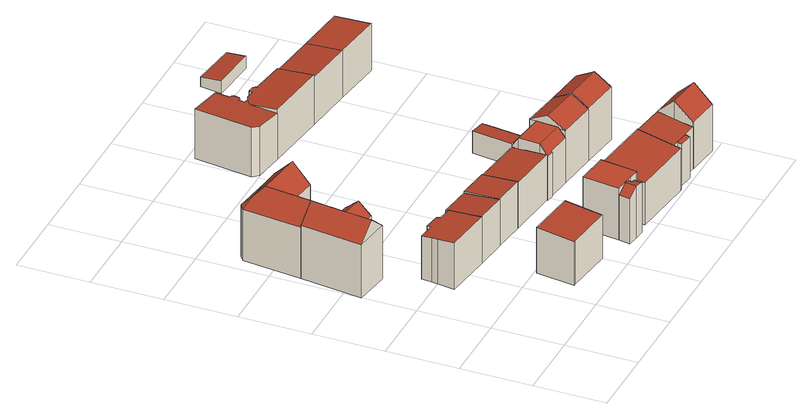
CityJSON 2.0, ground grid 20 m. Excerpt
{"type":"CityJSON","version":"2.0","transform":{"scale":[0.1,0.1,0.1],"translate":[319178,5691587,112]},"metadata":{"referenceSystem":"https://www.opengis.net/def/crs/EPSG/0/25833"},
"CityObjects":{
"building1":{"type":"Building","attributes":{"Dachtyp_tdc":"tdcFreeFormRoof","Gemeindeschluessel":14713000,"Dachneigung":41.67,"QualitaetDacherkennung":51,"Geometrietyp2DReferenz":"3000","function":"31001_9998","roofType":"5000","measuredHeight":20.43},"geometry":[{"type":"MultiSurface","lod":"2","boundaries":[[[0,1,2,3]],[[1,4,5,2]],[[4,6,7,5]],[[6,8,9,7]],[[8,10,11,9]],[[10,12,13,11]],[[12,14,15,13]],[[14,0,3,15]],[[16,17,18,14,12]],[[16,12,10]],[[19,17,16,10,8]],[[20,19,8,6]],[[20,6,4]],[[17,19,20,4,1]],[[18,17,1,0]],[[18,0,14]],[[3,2,5,7,9,11,13,15]]],"semantics":{"surfaces":[{"type":"WallSurface"},{"type":"RoofSurface"},{"type":"GroundSurface"}],"values":[0,0,0,0,0,0,0,0,1,0,1,1,0,1,1,0,2]}}]},
"building2":{"type":"Building","attributes":{"Dachtyp_tdc":"tdcPolyFlatRoof","Gemeindeschluessel":14713000,"Dachneigung":6.29,"QualitaetDacherkennung":62,"Geometrietyp2DReferenz":"3000","function":"31001_9998","roofType":"2100","measuredHeight":13.84},"geometry":[{"type":"MultiSurface","lod":"2","boundaries":[[[21,22,23,24]],[[22,25,26,23]],[[25,27,28,26]],[[27,29,30,28]],[[29,31,32,30]],[[31,33,34,32]],[[33,35,36,34]],[[35,37,38,36]],[[37,39,40,38]],[[39,41,42,40]],[[41,21,24,42]],[[41,39,37,35,33,31,29,27,25,22,21]],[[24,23,26,28,30,32,34,36,38,40,42]]],"semantics":{"surfaces":[{"type":"WallSurface"},{"type":"RoofSurface"},{"type":"GroundSurface"}],"values":[0,0,0,0,0,0,0,0,0,0,0,1,2]}}]},
"building3":{"type":"Building","attributes":{"Dachtyp_tdc":"tdcFreeFormRoof","Gemeindeschluessel":14713000,"Dachneigung":45.95,"QualitaetDacherkennung":20,"Geometrietyp2DReferenz":"3000","function":"31001_9998","roofType":"5000","measuredHeight":20.58},"geometry":[{"type":"MultiSurface","lod":"2","boundaries":[[[43,44,45,15]],[[44,46,47,45]],[[46,48,49,47]],[[48,50,51,49]],[[50,52,53,51]],[[52,54,55,53]],[[54,56,3,55]],[[56,43,15,3]],[[54,52,57,58,59]],[[57,60,58]],[[57,50,60]],[[48,60,50]],[[60,48,46]],[[60,46,44]],[[44,43,18,59,58,60]],[[18,56,54,59]],[[50,57,52]],[[56,18,43]],[[15,45,47,49,51,53,55,3]]],"semantics":{"surfaces":[{"type":"WallSurface"},{"type":"RoofSurface"},{"type":"GroundSurface"}],"values":[0,0,0,0,0,0,0,0,1,1,1,1,1,1,1,1,0,0,2]}}]},
"building4":{"type":"Building","attributes":{"Dachtyp_tdc":"tdcPolyFlatRoof","Gemeindeschluessel":14713000,"Dachneigung":3.56,"QualitaetDacherkennung":68,"Geometrietyp2DReferenz":"3000","function":"31001_9998","roofType":"2100","measuredHeight":13.58},"geometry":[{"type":"MultiSurface","lod":"2","boundaries":[[[61,62,63,64]],[[62,65,66,63]],[[65,67,68,66]],[[67,69,70,68]],[[69,61,64,70]],[[69,67,65,62,61]],[[64,63,66,68,70]]],"semantics":{"surfaces":[{"type":"WallSurface"},{"type":"RoofSurface"},{"type":"GroundSurface"}],"values":[0,0,0,0,0,1,2]}}]},
"building5":{"type":"Building","attributes":{"Dachtyp_tdc":"tdcPolyFlatRoof","Gemeindeschluessel":14713000,"Dachneigung":8.03,"QualitaetDacherkennung":66,"Geometrietyp2DReferenz":"3000","function":"31001_9998","roofType":"2100","measuredHeight":13.87},"geometry":[{"type":"MultiSurface","lod":"2","boundaries":[[[71,72,40,42]],[[72,73,74,40]],[[73,75,76,74]],[[75,77,78,76]],[[77,79,80,78]],[[79,71,42,80]],[[79,77,75,73,72,71]],[[42,40,74,76,78,80]]],"semantics":{"surfaces":[{"type":"WallSurface"},{"type":"RoofSurface"},{"type":"GroundSurface"}],"values":[0,0,0,0,0,0,1,2]}}]},
"building6":{"type":"Building","attributes":{"Dachtyp_tdc":"tdcPolyFlatRoof","Gemeindeschluessel":14713000,"Dachneigung":6.88,"QualitaetDacherkennung":73,"Geometrietyp2DReferenz":"3000","function":"31001_9998","roofType":"2100","measuredHeight":14.02},"geometry":[{"type":"MultiSurface","lod":"2","boundaries":[[[81,82,83,84]],[[82,85,86,83]],[[85,87,88,86]],[[87,81,84,88]],[[87,85,82,81]],[[84,83,86,88]]],"semantics":{"surfaces":[{"type":"WallSurface"},{"type":"RoofSurface"},{"type":"GroundSurface"}],"values":[0,0,0,0,1,2]}}]},
"building7":{"type":"Building","attributes":{"Gemeindeschluessel":14713000,"Geometrietyp2DReferenz":"3000","function":"31001_9998","roofType":"9999"},"children":["building7-1","building7-2"]},
"building7-1":{"type":"BuildingPart","attributes":{"Dachtyp_tdc":"tdcPolyFlatRoof","Dachneigung":0,"QualitaetDacherkennung":62,"Geometrietyp2DReferenz":"3000","roofType":"1000","measuredHeight":15.43},"parents":["building7"],"geometry":[{"type":"MultiSurface","lod":"2","boundaries":[[[89,90,91,92]],[[90,93,94,91]],[[93,95,96,94]],[[95,97,98,99,96]],[[100,101,102,103,104]],[[101,89,92,102]],[[101,100,105,106,107,97,95,93,90,89]],[[92,91,94,96,99,108,103,102]],[[107,98,97]],[[104,105,100]],[[103,108,106,105,104]],[[108,99,98,107,106]]],"semantics":{"surfaces":[{"type":"WallSurface"},{"type":"RoofSurface"},{"type":"GroundSurface"},{"type":"ClosureSurface"}],"values":[0,0,0,0,0,0,1,2,0,0,3,3]}}]},
"building7-2":{"type":"BuildingPart","attributes":{"Dachtyp_tdc":"tdcGableRoof","Dachneigung":35.65,"QualitaetDacherkennung":47,"Geometrietyp2DReferenz":"3000","roofType":"3100","measuredHeight":15.52},"parents":["building7"],"geometry":[{"type":"MultiSurface","lod":"2","boundaries":[[[109,110,111,112]],[[110,113,114,111]],[[113,115,116,114]],[[115,104,103,116]],[[98,117,118,99]],[[117,109,112,118]],[[119,105,104,115,113]],[[113,110,109,117,98,107,119]],[[112,111,114,116,103,108,99,118]],[[106,105,119]],[[108,103,104,105,106]],[[107,106,119]],[[108,106,107,98,99]]],"semantics":{"surfaces":[{"type":"WallSurface"},{"type":"RoofSurface"},{"type":"GroundSurface"},{"type":"ClosureSurface"}],"values":[0,0,0,0,0,0,1,1,2,0,3,0,3]}}]},
"building8":{"type":"Building","attributes":{"Dachtyp_tdc":"tdcPolyFlatRoof","Gemeindeschluessel":14713000,"Dachneigung":6.15,"QualitaetDacherkennung":65,"Geometrietyp2DReferenz":"3000","function":"31001_9998","roofType":"2100","measuredHeight":13.51},"geometry":[{"type":"MultiSurface","lod":"2","boundaries":[[[120,121,122,123]],[[121,124,125,122]],[[124,126,127,125]],[[126,120,123,127]],[[126,124,121,120]],[[123,122,125,127]]],"semantics":{"surfaces":[{"type":"WallSurface"},{"type":"RoofSurface"},{"type":"GroundSurface"}],"values":[0,0,0,0,1,2]}}]},
"building9":{"type":"Building","attributes":{"Dachtyp_tdc":"tdcPolyFlatRoof","Gemeindeschluessel":14713000,"Dachneigung":7.09,"QualitaetDacherkennung":70,"Geometrietyp2DReferenz":"3000","function":"31001_9998","roofType":"2100","measuredHeight":14.15},"geometry":[{"type":"MultiSurface","lod":"2","boundaries":[[[128,129,130,131]],[[129,132,133,130]],[[132,134,135,133]],[[134,136,137,135]],[[136,128,131,137]],[[136,134,132,129,128]],[[131,130,133,135,137]]],"semantics":{"surfaces":[{"type":"WallSurface"},{"type":"RoofSurface"},{"type":"GroundSurface"}],"values":[0,0,0,0,0,1,2]}}]},
"building10":{"type":"Building","attributes":{"Dachtyp_tdc":"tdcCutGableRoof","Gemeindeschluessel":14713000,"Dachneigung":2.3,"QualitaetDacherkennung":57,"Geometrietyp2DReferenz":"3000","function":"31001_9998","roofType":"9999","measuredHeight":16.06},"geometry":[{"type":"MultiSurface","lod":"2","boundaries":[[[138,139,140,125]],[[139,141,142,140]],[[141,143,144,142]],[[143,145,146,144]],[[145,147,148,146]],[[147,149,150,148]],[[149,151,152,150]],[[151,153,154,152]],[[153,126,127,154]],[[126,155,156,127]],[[155,157,158,156]],[[157,138,125,158]],[[143,141,139,138,157]],[[155,126,153,151,149,147,145]],[[157,155,145,143]],[[125,140,142,144,146,148,150,152,154,127,156,158]]],"semantics":{"surfaces":[{"type":"WallSurface"},{"type":"RoofSurface"},{"type":"GroundSurface"}],"values":[0,0,0,0,0,0,0,0,0,0,0,0,1,1,1,2]}}]},
"building11":{"type":"Building","attributes":{"Dachtyp_tdc":"tdcPolyFlatRoof","Gemeindeschluessel":14713000,"Dachneigung":5.39,"QualitaetDacherkennung":49,"Geometrietyp2DReferenz":"3000","function":"31001_9998","roofType":"2100","measuredHeight":14.66},"geometry":[{"type":"MultiSurface","lod":"2","boundaries":[[[159,160,161,162]],[[160,163,164,161]],[[163,165,166,164]],[[165,167,168,166]],[[167,169,170,168]],[[169,171,172,170]],[[171,173,174,172]],[[173,175,176,174]],[[175,177,178,176]],[[177,179,180,178]],[[179,181,182,180]],[[181,183,184,182]],[[183,185,186,184]],[[185,159,162,186]],[[185,183,181,179,177,175,173,171,169,167,165,163,160,159]],[[162,161,164,166,168,170,172,174,176,178,180,182,184,186]]],"semantics":{"surfaces":[{"type":"WallSurface"},{"type":"RoofSurface"},{"type":"GroundSurface"}],"values":[0,0,0,0,0,0,0,0,0,0,0,0,0,0,1,2]}}]},
"building12":{"type":"Building","attributes":{"Gemeindeschluessel":14713000,"Geometrietyp2DReferenz":"3000","function":"31001_9998","roofType":"9999"},"children":["building12-1","building12-2"]},
"building12-1":{"type":"BuildingPart","attributes":{"Dachtyp_tdc":"tdcPolyFlatRoof","Dachneigung":8.49,"QualitaetDacherkennung":40,"Geometrietyp2DReferenz":"3000","roofType":"2100","measuredHeight":12.49},"parents":["building12"],"geometry":[{"type":"MultiSurface","lod":"2","boundaries":[[[187,188,189,190]],[[188,191,192,189]],[[191,193,194,192]],[[193,195,196,194]],[[195,193,191,188,187]],[[190,189,192,194,196]],[[190,196,195,187]]],"semantics":{"surfaces":[{"type":"WallSurface"},{"type":"RoofSurface"},{"type":"GroundSurface"},{"type":"ClosureSurface"}],"values":[0,0,0,0,1,2,3]}}]},
"building12-2":{"type":"BuildingPart","attributes":{"Dachtyp_tdc":"tdcPolyFlatRoof","Dachneigung":7,"QualitaetDacherkennung":62,"Geometrietyp2DReferenz":"3000","roofType":"2100","measuredHeight":13.78},"parents":["building12"],"geometry":[{"type":"MultiSurface","lod":"2","boundaries":[[[197,198,199,200]],[[198,201,202,199]],[[201,187,190,202]],[[193,194,196,195]],[[193,203,204,194]],[[203,205,206,204]],[[205,207,208,206]],[[207,197,200,208]],[[207,205,203,193,195,187,201,198,197]],[[200,199,202,190,196,194,204,206,208]],[[195,196,190,187]]],"semantics":{"surfaces":[{"type":"WallSurface"},{"type":"RoofSurface"},{"type":"GroundSurface"},{"type":"ClosureSurface"}],"values":[0,0,0,0,0,0,0,0,1,2,3]}}]},
"building13":{"type":"Building","attributes":{"Dachtyp_tdc":"tdcFreeFormRoof","Gemeindeschluessel":14713000,"Dachneigung":29.25,"QualitaetDacherkennung":59,"Geometrietyp2DReferenz":"3000","function":"31001_9998","roofType":"5000","measuredHeight":18.45},"geometry":[{"type":"MultiSurface","lod":"2","boundaries":[[[209,210,211,212]],[[210,213,214,211]],[[213,215,216,214]],[[215,209,212,216]],[[217,213,210,218]],[[215,217,218,209]],[[215,213,217]],[[210,209,218]],[[212,211,214,216]]],"semantics":{"surfaces":[{"type":"WallSurface"},{"type":"RoofSurface"},{"type":"GroundSurface"}],"values":[0,0,0,0,1,1,0,0,2]}}]},
"building14":{"type":"Building","attributes":{"Dachtyp_tdc":"tdcPolyFlatRoof","Gemeindeschluessel":14713000,"Dachneigung":5.35,"QualitaetDacherkennung":80,"Geometrietyp2DReferenz":"3000","function":"31001_9998","roofType":"2100","measuredHeight":6.48},"geometry":[{"type":"MultiSurface","lod":"2","boundaries":[[[219,220,221,222]],[[220,223,224,221]],[[223,225,226,224]],[[225,227,228,226]],[[227,229,230,228]],[[229,231,232,230]],[[231,233,234,232]],[[233,219,222,234]],[[233,231,229,227,225,223,220,219]],[[222,221,224,226,228,230,232,234]]],"semantics":{"surfaces":[{"type":"WallSurface"},{"type":"RoofSurface"},{"type":"GroundSurface"}],"values":[0,0,0,0,0,0,0,0,1,2]}}]},
"building15":{"type":"Building","attributes":{"Dachtyp_tdc":"tdcPolyFlatRoof","Gemeindeschluessel":14713000,"Dachneigung":8.15,"QualitaetDacherkennung":64,"Geometrietyp2DReferenz":"3000","function":"31001_9998","roofType":"2100","measuredHeight":14.84},"geometry":[{"type":"MultiSurface","lod":"2","boundaries":[[[235,236,237,238]],[[236,239,162,237]],[[236,235,240,241,242,243,244,245,246,247,248,249,185,239]],[[162,186,184,250,251,252,253,254,255,256,257,258,238,237]],[[239,185,186,162]],[[185,249,184,186]],[[249,248,250,184]],[[248,247,251,250]],[[247,246,252,251]],[[246,245,253,252]],[[245,244,254,253]],[[244,243,255,254]],[[243,242,256,255]],[[242,241,257,256]],[[241,240,258,257]],[[240,235,238,258]]],"semantics":{"surfaces":[{"type":"WallSurface"},{"type":"RoofSurface"},{"type":"GroundSurface"}],"values":[0,0,1,2,0,0,0,0,0,0,0,0,0,0,0,0]}}]},
"building16":{"type":"Building","attributes":{"Dachtyp_tdc":"tdcGableRoof","Gemeindeschluessel":14713000,"Dachneigung":42.41,"QualitaetDacherkennung":53,"Geometrietyp2DReferenz":"3000","function":"31001_9998","roofType":"3100","measuredHeight":18.61},"geometry":[{"type":"MultiSurface","lod":"2","boundaries":[[[259,260,261,262]],[[260,263,264,261]],[[263,265,202,264]],[[265,266,267,202]],[[266,268,199,267]],[[268,269,270,199]],[[269,259,262,270]],[[266,265,263,260,259]],[[259,269,268,266]],[[262,261,264,202,267,199,270]]],"semantics":{"surfaces":[{"type":"WallSurface"},{"type":"RoofSurface"},{"type":"GroundSurface"}],"values":[0,0,0,0,0,0,0,1,1,2]}}]},
"building17":{"type":"Building","attributes":{"Dachtyp_tdc":"tdcGableRoof","Gemeindeschluessel":14713000,"Dachneigung":29.65,"QualitaetDacherkennung":59,"Geometrietyp2DReferenz":"3000","function":"31001_9998","roofType":"3100","measuredHeight":18.62},"geometry":[{"type":"MultiSurface","lod":"2","boundaries":[[[271,272,216,273]],[[272,274,214,216]],[[274,275,276,214]],[[275,271,273,276]],[[274,272,277]],[[271,275,278]],[[272,271,278,277]],[[275,274,277,278]],[[273,216,214,276]]],"semantics":{"surfaces":[{"type":"WallSurface"},{"type":"RoofSurface"},{"type":"GroundSurface"}],"values":[0,0,0,0,0,0,1,1,2]}}]},
"building18":{"type":"Building","attributes":{"Dachtyp_tdc":"tdcPolyFlatRoof","Gemeindeschluessel":14713000,"Dachneigung":7.32,"QualitaetDacherkennung":68,"Geometrietyp2DReferenz":"3000","function":"31001_9998","roofType":"2100","measuredHeight":14.07},"geometry":[{"type":"MultiSurface","lod":"2","boundaries":[[[279,280,281,282]],[[280,283,237,281]],[[283,284,238,237]],[[284,279,282,238]],[[284,283,280,279]],[[282,281,237,238]]],"semantics":{"surfaces":[{"type":"WallSurface"},{"type":"RoofSurface"},{"type":"GroundSurface"}],"values":[0,0,0,0,1,2]}}]},
"building19":{"type":"Building","attributes":{"Dachtyp_tdc":"tdcPolyFlatRoof","Gemeindeschluessel":14713000,"Dachneigung":8.97,"QualitaetDacherkennung":65,"Geometrietyp2DReferenz":"3000","function":"31001_9998","roofType":"2100","measuredHeight":3.77},"geometry":[{"type":"MultiSurface","lod":"2","boundaries":[[[285,286,287,288]],[[286,289,290,287]],[[289,291,292,290]],[[291,285,288,292]],[[291,289,286,285]],[[288,287,290,292]]],"semantics":{"surfaces":[{"type":"WallSurface"},{"type":"RoofSurface"},{"type":"GroundSurface"}],"values":[0,0,0,0,1,2]}}]},
"building20":{"type":"Building","attributes":{"Gemeindeschluessel":14713000,"Dachtyp_tdc":"tdcPolyFlatRoof","Dachneigung":6.75,"QualitaetDacherkennung":69,"Geometrietyp2DReferenz":"3000","function":"31001_9998","roofType":"2100","measuredHeight":14},"geometry":[{"type":"MultiSurface","lod":"2","boundaries":[[[293,294,295,296]],[[294,297,281,295]],[[297,279,282,281]],[[279,293,296,282]],[[279,297,294,293]],[[296,295,281,282]]],"semantics":{"surfaces":[{"type":"WallSurface"},{"type":"RoofSurface"},{"type":"GroundSurface"}],"values":[0,0,0,0,1,2]}}]}
},
"vertices":[
[122,711,165],[115,657,165],[115,657,6],[122,711,6],[138,654,165],[138,654,6],[129,579,165],[129,579,6],[107,581,165],[107,581,6],[101,537,165],[101,537,6],[0,550,165],[0,550,6],[22,724,165],[22,724,6],[51,544,210],[59,613,210],[72,718,210],[73,623,200],[133,616,199],
[123,351,147],[129,398,142],[129,398,9],[123,351,9],[132,416,140],[132,416,9],[135,445,137],[135,445,9],[182,440,137],[182,440,9],[184,451,135],[184,451,9],[230,446,135],[230,446,9],[230,434,137],[230,434,9],[266,430,137],[266,430,9],[270,430,137],[270,430,9],[259,335,147],[259,335,9],
[22,724,158],[41,889,158],[41,889,6],[58,902,158],[58,902,6],[218,881,158],[218,881,6],[223,881,158],[223,881,6],[210,779,158],[210,779,6],[131,789,158],[131,789,6],[122,711,158],[217,830,211],[88,846,211],[87,845,211],[65,875,184],
[260,83,139],[256,83,139],[256,83,10],[260,83,10],[270,191,146],[270,191,10],[410,174,146],[410,174,10],[396,66,139],[396,66,10],
[259,335,148],[270,430,134],[271,438,133],[271,438,9],[275,438,133],[275,438,9],[361,427,133],[361,427,9],[349,324,148],[349,324,9],
[349,324,150],[361,427,138],[361,427,10],[349,324,10],[450,416,138],[450,416,10],[438,314,150],[438,314,10],
[590,153,165],[577,50,165],[577,50,11],[590,153,11],[572,50,165],[572,50,11],[545,54,165],[545,54,11],[535,55,165],[535,55,162],[535,55,11],[487,61,165],[500,164,165],[500,164,11],[487,61,11],[487,61,145],[515,57,165],[517,57,165],[521,57,165],[517,57,11],
[544,43,160],[541,21,160],[541,21,11],[544,43,11],[513,25,166],[513,25,11],[483,29,144],[483,29,11],[533,44,162],[533,44,11],[517,57,166],
[438,314,146],[450,416,135],[450,416,11],[438,314,11],[597,398,135],[597,398,11],[584,297,146],[584,297,11],
[574,28,137],[577,50,140],[577,50,12],[574,28,12],[590,153,153],[590,153,12],[770,131,153],[770,131,12],[754,6,137],[754,6,12],
[597,398,140],[683,388,139],[683,388,11],[687,388,139],[687,388,11],[684,368,169],[684,368,11],[676,306,171],[676,306,11],[673,285,145],[673,285,11],[604,294,145],[604,294,11],[604,291,142],[604,291,11],[584,294,142],[584,294,11],[587,317,171],[587,317,11],[594,379,169],[594,379,11],
[497,990,144],[411,1001,153],[411,1001,7],[497,990,7],[398,1018,154],[398,1018,7],[419,1181,154],[419,1181,7],[523,1169,144],[523,1169,7],[519,1128,144],[519,1128,7],[525,1127,143],[525,1127,7],[529,1122,143],[529,1122,7],[527,1107,143],[527,1107,7],[522,1103,143],[522,1103,7],[515,1103,144],[515,1103,7],[513,1086,144],[513,1086,7],[524,1083,143],[524,1083,7],[507,1070,144],[507,1070,7],
[815,21,138],[813,7,136],[813,7,13],[815,21,13],[774,12,136],[774,12,13],[775,25,138],[775,25,13],[775,26,138],[775,26,13],
[770,131,151],[867,119,151],[867,119,13],[770,131,13],[854,17,138],[854,17,13],[759,28,138],[759,28,13],[757,6,135],[757,6,13],[754,6,135],[754,6,13],
[673,285,166],[687,388,167],[687,388,12],[673,285,12],[800,372,167],[800,372,12],[787,271,166],[787,271,12],[793,320,196],[680,335,196],
[726,435,73],[693,439,76],[693,439,11],[726,435,11],[708,552,76],[708,552,11],[741,548,73],[741,548,11],[757,546,71],[757,546,11],[756,542,71],[756,542,11],[755,531,71],[755,531,11],[743,433,71],[743,433,11],
[689,1072,141],[676,968,156],[676,968,7],[689,1072,7],[497,990,156],[590,1086,141],[590,1091,140],[587,1096,139],[569,1098,139],[566,1095,140],[564,1087,141],[540,1090,141],[536,1088,141],[535,1083,142],[524,1083,142],[535,1083,7],[536,1088,7],[540,1090,7],[564,1087,7],[566,1095,7],[569,1098,7],[587,1096,7],[590,1091,7],[590,1086,7],
[956,57,199],[949,5,151],[949,5,13],[956,57,13],[858,16,151],[858,16,13],[854,17,151],[860,69,199],[860,69,13],[867,119,150],[963,107,150],[963,107,13],
[899,257,168],[787,271,168],[899,257,12],[800,372,168],[912,358,168],[912,358,12],[793,319,198],[905,305,198],
[830,1055,135],[818,951,148],[818,951,7],[830,1055,7],[676,968,148],[689,1072,135],
[851,1279,37],[842,1223,46],[842,1223,9],[851,1279,9],[714,1235,46],[714,1235,9],[723,1295,37],[723,1295,9],
[972,1038,135],[959,933,147],[959,933,7],[972,1038,7],[818,951,147]
]}
